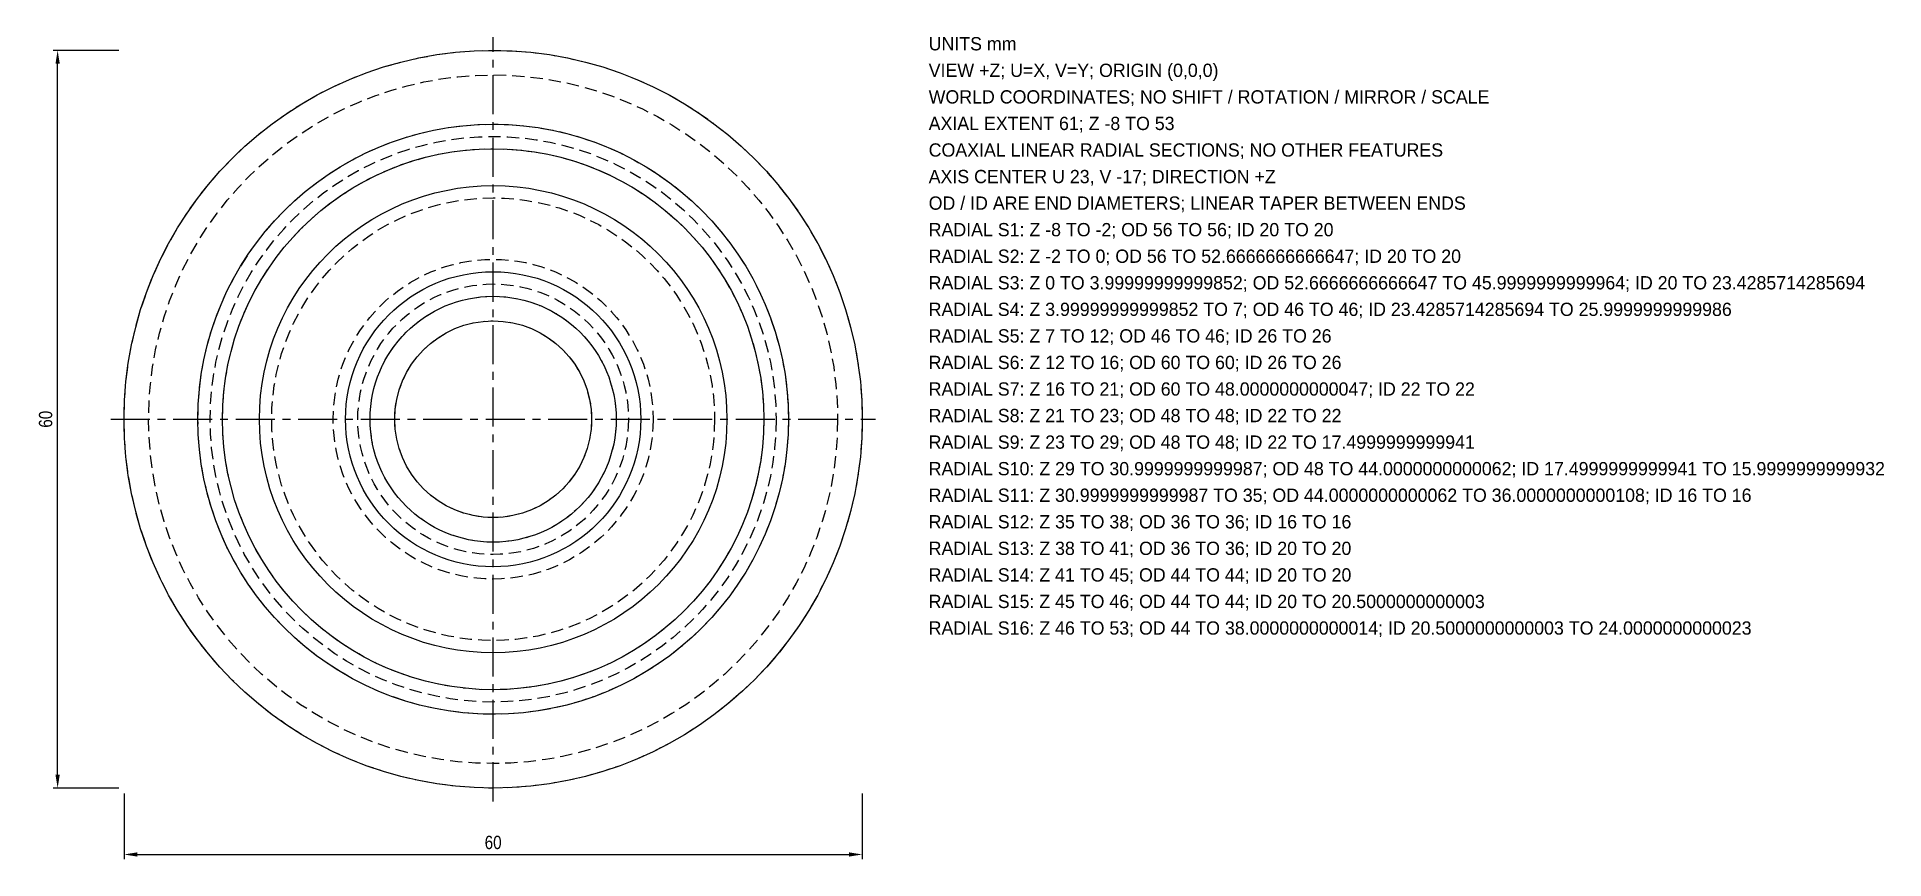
# Model space of a CAD drawing. Header units: millimetres. Extents: x -14 to 136, y -53 to 14.
import ezdxf

# ---------------------------------------------------------------- set-up
doc = ezdxf.new("R2010")
doc.units = ezdxf.units.MM
doc.linetypes.add('CENTER', pattern=[5.08, 3.175, -0.635, 0.635, -0.635])
doc.linetypes.add('HIDDEN', pattern=[1.5, 1, -0.5])
for name, color, linetype in [('CENTER', 4, 'CENTER'), ('DIM', 3, 'Continuous'), ('HIDDEN', 8, 'HIDDEN'), ('OUTLINE', 7, 'Continuous'), ('TEXT', 7, 'Continuous')]:
    doc.layers.add(name, color=color, linetype=linetype)
doc.styles.add('OpenSansCondensed-Light', font='OpenSansCondensed-Light.ttf')
doc.dimstyles.new('EZDXF', dxfattribs={"dimtxt": 0.25, "dimasz": 0.175, "dimexe": 0.375, "dimexo": 0.125, "dimgap": 0.1, "dimtad": 1, "dimlfac": 100, "dimzin": 12, "dimdsep": 46, "dimtxsty": 'OpenSansCondensed-Light', "dimblk": 'ARCHTICK', "dimcen": 2.5, "dimazin": 3, "dimtfac": 0.5, "dimtmove": 2, "dimatfit": 3})

# ---------------------------------------------------------------- blocks, each defined once
blk = doc.blocks.new('_CLOSEDFILLED')
at = {"color": 0, "linetype": 'BYBLOCK'}
blk.add_solid([(-1, 0.16), (0, 0), (-1, -0.16)], dxfattribs=at)
blk = doc.blocks.new('*D1')
for p, q in [((-7, -47.432), (-7, -52.775)), ((53, -47.432), (53, -52.775)), ((-5.92, -52.4), (51.92, -52.4))]:
    blk.add_line(p, q)
at = {"layer": 'Defpoints'}
for p in [(-7, -47), (53, -47), (-7, -52.4)]:
    blk.add_point(p, dxfattribs=at)
at = {"layer": 'DIM', "xscale": 1.0799999999999998, "yscale": 1.0799999999999998, "rotation": 180}
blk.add_blockref('_CLOSEDFILLED', (-7, -52.4), dxfattribs=at)
at = {"layer": 'DIM', "xscale": 1.0799999999999998, "yscale": 1.0799999999999998}
blk.add_blockref('_CLOSEDFILLED', (53, -52.4), dxfattribs=at)
at = {"layer": 'DIM', "insert": (23, -51.428), "char_height": 1.08, "attachment_point": 5, "style": 'OpenSansCondensed-Light'}
blk.add_mtext('60', dxfattribs=at)
blk = doc.blocks.new('*D2')
for p, q in [((-7.432, 13), (-12.775, 13)), ((-12.4, -45.92), (-12.4, 11.92)), ((-7.432, -47), (-12.775, -47))]:
    blk.add_line(p, q)
at = {"layer": 'Defpoints'}
for p in [(-7, 13), (-12.4, -47), (-7, -47)]:
    blk.add_point(p, dxfattribs=at)
at = {"layer": 'DIM', "xscale": 1.0799999999999998, "yscale": 1.0799999999999998}
for p, rotation in [((-12.4, 13), 90), ((-12.4, -47), 270)]:
    blk.add_blockref('_CLOSEDFILLED', p, dxfattribs=dict(at, rotation=rotation))
at = {"layer": 'DIM', "insert": (-13.372, -17), "char_height": 1.08, "attachment_point": 5, "rotation": 90, "style": 'OpenSansCondensed-Light'}
blk.add_mtext('60', dxfattribs=at)

msp = doc.modelspace()

# ---------------------------------------------------------------- linework, layer by layer
at = {"layer": 'CENTER'}
for p, q in [((23, -48.08), (23, 14.08)), ((-8.08, -17), (54.08, -17))]:
    msp.add_line(p, q, dxfattribs=at)
at = {"layer": 'HIDDEN'}
for radius in [30, 28, 24, 23, 22, 18, 13, 11, 10, 8]:
    msp.add_circle((23, -17), radius, dxfattribs=at)
at = {"layer": 'OUTLINE'}
for radius in [30, 24, 22, 19, 12, 10, 8]:
    msp.add_circle((23, -17), radius, dxfattribs=at)

# ---------------------------------------------------------------- texts
at = {"layer": 'TEXT'}
for s, p in [('UNITS mm', (58.4, 13)), ('VIEW +Z; U=X, V=Y; ORIGIN (0,0,0)', (58.4, 10.84)), ('WORLD COORDINATES; NO SHIFT / ROTATION / MIRROR / SCALE', (58.4, 8.68)), ('AXIAL EXTENT 61; Z -8 TO 53', (58.4, 6.52)), ('COAXIAL LINEAR RADIAL SECTIONS; NO OTHER FEATURES', (58.4, 4.36)), ('AXIS CENTER U 23, V -17; DIRECTION +Z', (58.4, 2.2)), ('OD / ID ARE END DIAMETERS; LINEAR TAPER BETWEEN ENDS', (58.4, 0.04)), ('RADIAL S1: Z -8 TO -2; OD 56 TO 56; ID 20 TO 20', (58.4, -2.12)), ('RADIAL S2: Z -2 TO 0; OD 56 TO 52.6666666666647; ID 20 TO 20', (58.4, -4.28)), ('RADIAL S3: Z 0 TO 3.99999999999852; OD 52.6666666666647 TO 45.9999999999964; ID 20 TO 23.4285714285694', (58.4, -6.44)), ('RADIAL S4: Z 3.99999999999852 TO 7; OD 46 TO 46; ID 23.4285714285694 TO 25.9999999999986', (58.4, -8.6)), ('RADIAL S5: Z 7 TO 12; OD 46 TO 46; ID 26 TO 26', (58.4, -10.76)), ('RADIAL S6: Z 12 TO 16; OD 60 TO 60; ID 26 TO 26', (58.4, -12.92)), ('RADIAL S7: Z 16 TO 21; OD 60 TO 48.0000000000047; ID 22 TO 22', (58.4, -15.08)), ('RADIAL S8: Z 21 TO 23; OD 48 TO 48; ID 22 TO 22', (58.4, -17.24)), ('RADIAL S9: Z 23 TO 29; OD 48 TO 48; ID 22 TO 17.4999999999941', (58.4, -19.4)), ('RADIAL S10: Z 29 TO 30.9999999999987; OD 48 TO 44.0000000000062; ID 17.4999999999941 TO 15.9999999999932', (58.4, -21.56)), ('RADIAL S11: Z 30.9999999999987 TO 35; OD 44.0000000000062 TO 36.0000000000108; ID 16 TO 16', (58.4, -23.72)), ('RADIAL S12: Z 35 TO 38; OD 36 TO 36; ID 16 TO 16', (58.4, -25.88)), ('RADIAL S13: Z 38 TO 41; OD 36 TO 36; ID 20 TO 20', (58.4, -28.04)), ('RADIAL S14: Z 41 TO 45; OD 44 TO 44; ID 20 TO 20', (58.4, -30.2)), ('RADIAL S15: Z 45 TO 46; OD 44 TO 44; ID 20 TO 20.5000000000003', (58.4, -32.36)), ('RADIAL S16: Z 46 TO 53; OD 44 TO 38.0000000000014; ID 20.5000000000003 TO 24.0000000000023', (58.4, -34.52))]:
    msp.add_text(s, height=1.08, dxfattribs=at).set_placement(p)

# ---------------------------------------------------------------- dimensions: what is measured, and where the dimension line sits
at = {"layer": 'DIM'}
dim = msp.add_linear_dim(base=(-12.4, -47), p1=(-7, -47), p2=(-7, 13), angle=90, dimstyle='EZDXF', override={"dimscale": 1, "dimtxt": 1.08, "dimasz": 1.08, "dimexo": 0.432, "dimgap": 0.432, "dimtad": 1, "dimdec": 6, "dimlfac": 1, "dimlunit": 2}, dxfattribs=at)
dim.commit()
dim.dimension.update_dxf_attribs({"geometry": '*D2', "text_midpoint": (-13.372, -17)})
dim = msp.add_linear_dim(base=(-7, -52.4), p1=(-7, -47), p2=(53, -47), dimstyle='EZDXF', override={"dimscale": 1, "dimtxt": 1.08, "dimasz": 1.08, "dimexo": 0.432, "dimgap": 0.432, "dimtad": 1, "dimdec": 6, "dimlfac": 1, "dimlunit": 2}, dxfattribs=at)
dim.commit()
dim.dimension.update_dxf_attribs({"geometry": '*D1', "text_midpoint": (23, -51.428)})

doc.saveas('drawing.dxf')
